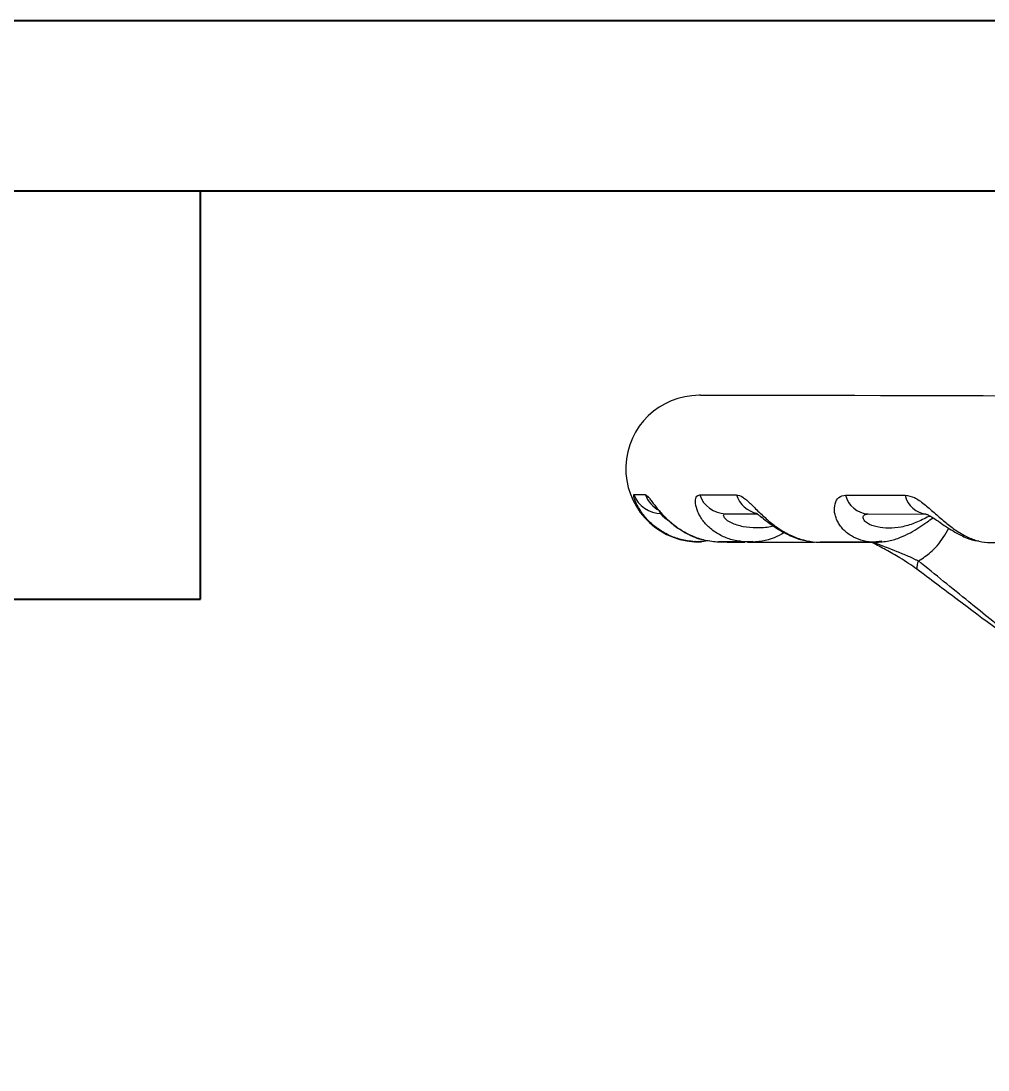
# Model space of a CAD drawing. Header units: millimetres. Extents: x 5659 to 7608, y 3628 to 5007.
# Drawn here: x 6029.3 to 6161.2, y 4863.5 to 5006.6 of the extents above; entities that cross this region are included whole.
import ezdxf

# ---------------------------------------------------------------- set-up
doc = ezdxf.new("R2010")
doc.units = ezdxf.units.MM
doc.layers.add('AM_BOR', color=7, linetype='Continuous', lineweight=50)
doc.layers.add('粗实线', color=7, linetype='Continuous', lineweight=40)

# ---------------------------------------------------------------- blocks, each defined once
blk = doc.blocks.new('rA3')
at = {"layer": '粗实线'}
for p, q in [((753.384, 421.26), (333.384, 421.26)), ((748.384, 416.26), (358.384, 416.26)), ((418.384, 404.26), (418.384, 416.26)), ((358.384, 404.26), (418.384, 404.26))]:
    blk.add_line(p, q, dxfattribs=at)

msp = doc.modelspace()

# ---------------------------------------------------------------- linework, layer by layer
at = {"color": 7, "linetype": 'Continuous', "lineweight": 25}
for p, q in [((6125.393, 4939.381), (6129.639, 4939.372)), ((6144.853, 4939.34), (6152.821, 4939.322)), ((6152.741, 4939.323), (6152.8, 4939.323)), ((6121.108, 4935.551), (6121.154, 4935.55)), ((6121.154, 4935.55), (6121.256, 4935.611)), ((6121.307, 4935.552), (6121.241, 4935.552)), ((6121.357, 4935.538), (6121.256, 4935.611)), ((6121.357, 4935.538), (6121.308, 4935.539)), ((6123.245, 4935.696), (6121.357, 4935.538)), ((6121.589, 4935.54), (6121.885, 4935.563)), ((6121.841, 4935.525), (6123.038, 4935.729)), ((6128.032, 4935.53), (6128.331, 4935.595)), ((6129.113, 4935.603), (6128.239, 4935.518)), ((6128.239, 4935.518), (6128.331, 4935.595)), ((6128.411, 4935.51), (6128.614, 4935.51)), ((6138.253, 4935.489), (6138.574, 4935.489)), ((6145.387, 4935.488), (6145.871, 4935.558)), ((6146.741, 4935.615), (6145.579, 4935.478)), ((6145.579, 4935.478), (6145.871, 4935.558)), ((6160.891, 4935.49), (6161.122, 4935.452))]:
    msp.add_line(p, q, dxfattribs=at)
at = {"color": 7, "linetype": 'Continuous', "lineweight": 25, "flags": 128}
for points in [[(6165.632, 4955.432), (6160.551, 4955.443), (6155.743, 4955.453), (6151.218, 4955.463), (6146.986, 4955.472), (6143.056, 4955.48), (6139.438, 4955.488), (6136.14, 4955.495), (6133.169, 4955.501), (6130.532, 4955.507), (6128.234, 4955.511), (6126.281, 4955.516), (6124.677, 4955.519), (6123.425, 4955.522), (6122.53, 4955.523), (6121.991, 4955.525), (6121.812, 4955.525)], [(6164.859, 4955.432), (6159.864, 4955.443), (6155.137, 4955.453), (6150.69, 4955.463), (6146.532, 4955.472), (6142.672, 4955.48), (6139.118, 4955.488), (6135.879, 4955.494), (6132.961, 4955.501), (6130.372, 4955.506), (6128.116, 4955.511), (6126.198, 4955.515), (6124.624, 4955.519), (6123.395, 4955.521), (6122.516, 4955.523), (6121.988, 4955.524), (6121.812, 4955.525)], [(6112.892, 4941.985), (6113.025, 4941.984), (6113.176, 4941.984), (6113.345, 4941.984), (6113.53, 4941.983), (6113.733, 4941.983), (6113.952, 4941.982), (6114.189, 4941.982), (6114.443, 4941.981)], [(6121.869, 4941.965), (6122.44, 4941.964), (6123.027, 4941.963), (6123.63, 4941.961), (6124.25, 4941.96), (6124.886, 4941.959), (6125.538, 4941.957), (6126.205, 4941.956), (6126.889, 4941.954)], [(6141.767, 4941.922), (6142.736, 4941.92), (6143.72, 4941.918), (6144.717, 4941.916), (6145.729, 4941.914), (6146.755, 4941.912), (6147.794, 4941.91), (6148.847, 4941.907), (6149.914, 4941.905)], [(6121.776, 4935.525), (6121.791, 4935.525), (6121.818, 4935.525), (6121.857, 4935.525), (6121.906, 4935.525), (6121.967, 4935.525), (6122.038, 4935.524), (6122.12, 4935.524)], [(6124.827, 4935.518), (6125.219, 4935.517), (6125.635, 4935.516), (6126.073, 4935.516), (6126.535, 4935.515), (6127.021, 4935.513), (6127.529, 4935.512), (6128.029, 4935.511)], [(6128.532, 4935.511), (6129.489, 4935.509), (6131.612, 4935.504), (6133.984, 4935.499), (6136.6, 4935.494), (6137.513, 4935.492)], [(6138.111, 4935.49), (6139.456, 4935.488), (6142.548, 4935.481), (6145.581, 4935.474)]]:
    msp.add_lwpolyline(points, dxfattribs=at)
at = {"color": 7, "linetype": 'Continuous', "lineweight": 25}
for centre, radius, start, end in [((6121.79, 4945.525), 10, 89.87751, 266.08698), ((6116.626, 4943.39), 3.99, 200.62584, 269.83577), ((6118.175, 4943.37), 3.982, 200.40704, 242.91419), ((6125.464, 4943.173), 3.793, 198.57422, 268.9394), ((6130.445, 4943.083), 3.731, 197.60616, 258.75408), ((6145.068, 4942.731), 3.399, 193.76926, 266.38233), ((6153.101, 4942.566), 3.255, 191.71062, 265.05504), ((6121.79, 4945.525), 10, 267.23859, 269.87751), ((6122.035, 5026.548), 91.024, 269.83269, 269.88273), ((6153.405, 4932.049), 1.913, 152.36136, 187.28594)]:
    msp.add_arc(centre, radius, start, end, dxfattribs=at)
for points, knots in [([(6121.154, 4935.55), (6120.533, 4935.629), (6119.323, 4935.783), (6117.596, 4936.434), (6116.316, 4937.189), (6115.421, 4937.903), (6114.829, 4938.465), (6114.308, 4939.052), (6113.705, 4939.863), (6113.164, 4940.834), (6112.836, 4941.781), (6112.873, 4941.917), (6112.892, 4941.985)], [0, 0, 0, 0, 0.1281513, 0.2496843, 0.3801441, 0.4411883, 0.4997197, 0.5635694, 0.6245897, 0.7496425, 0.8750065, 1, 1, 1, 1]), ([(6114.443, 4941.981), (6114.562, 4941.916), (6114.741, 4941.818), (6115.148, 4941.291), (6115.511, 4940.809), (6115.945, 4940.246), (6116.438, 4939.652), (6117.004, 4939.036), (6117.816, 4938.25), (6118.753, 4937.508), (6119.793, 4936.863), (6120.899, 4936.304), (6122.373, 4935.763), (6123.582, 4935.616), (6124.202, 4935.54)], [0, 0, 0, 0, 0.1244726, 0.1859089, 0.2498878, 0.3111053, 0.3751889, 0.4362181, 0.5000981, 0.6195311, 0.6833816, 0.7502528, 0.8718565, 1, 1, 1, 1]), ([(6128.032, 4935.53), (6127.441, 4935.604), (6126.29, 4935.748), (6124.691, 4936.39), (6123.546, 4937.143), (6122.784, 4937.857), (6122.302, 4938.42), (6121.906, 4939.01), (6121.495, 4939.825), (6121.24, 4940.804), (6121.334, 4941.76), (6121.691, 4941.897), (6121.869, 4941.965)], [0, 0, 0, 0, 0.1280635, 0.2496605, 0.3801541, 0.4411983, 0.4997165, 0.5635714, 0.6245804, 0.7496419, 0.8750131, 1, 1, 1, 1]), ([(6126.889, 4941.954), (6127.162, 4941.888), (6127.57, 4941.789), (6128.239, 4941.256), (6128.772, 4940.769), (6129.352, 4940.201), (6129.961, 4939.602), (6130.618, 4938.982), (6131.515, 4938.193), (6132.496, 4937.449), (6133.542, 4936.805), (6134.632, 4936.249), (6136.05, 4935.715), (6137.179, 4935.577), (6137.758, 4935.506)], [0, 0, 0, 0, 0.12447781, 0.18589566, 0.24987596, 0.31109782, 0.37520407, 0.4362225, 0.50010716, 0.61952435, 0.68338488, 0.75027631, 0.87194143, 1, 1, 1, 1]), ([(6145.388, 4935.488), (6144.868, 4935.557), (6143.854, 4935.692), (6142.495, 4936.327), (6141.565, 4937.077), (6140.989, 4937.792), (6140.651, 4938.356), (6140.408, 4938.947), (6140.219, 4939.767), (6140.269, 4940.752), (6140.785, 4941.716), (6141.44, 4941.854), (6141.767, 4941.922)], [0, 0, 0, 0, 0.12798414, 0.24964221, 0.38016298, 0.44120626, 0.49971221, 0.56357312, 0.62457328, 0.74964181, 0.87501882, 1, 1, 1, 1]), ([(6149.914, 4941.905), (6150.323, 4941.838), (6150.935, 4941.737), (6151.82, 4941.199), (6152.487, 4940.708), (6153.173, 4940.136), (6153.855, 4939.533), (6154.556, 4938.911), (6155.475, 4938.119), (6156.427, 4937.374), (6157.405, 4936.731), (6158.399, 4936.177), (6159.66, 4935.649), (6160.627, 4935.519), (6161.123, 4935.452)], [0, 0, 0, 0, 0.124482, 0.1858845, 0.2498661, 0.3110911, 0.3752157, 0.4362261, 0.5001158, 0.6195186, 0.6833865, 0.7502937, 0.8720137, 1, 1, 1, 1]), ([(6116.358, 4939.762), (6116.354, 4939.762), (6116.32, 4939.763), (6116.392, 4939.664), (6116.573, 4939.441), (6116.896, 4939.097), (6117.508, 4938.498), (6118.541, 4937.607), (6120.217, 4936.603), (6121.559, 4935.944), (6122.335, 4935.844), (6122.347, 4935.843)], [0, 0, 0, 0, 0.0081114, 0.0768965, 0.1482933, 0.2252732, 0.308902, 0.5022082, 0.7321601, 0.9958891, 1, 1, 1, 1]), ([(6117.618, 4938.456), (6117.556, 4938.486), (6117.244, 4938.639), (6116.856, 4938.974), (6116.572, 4939.329), (6116.6, 4939.376), (6116.614, 4939.4)], [0, 0, 0, 0, 0.0737246, 0.3731715, 0.686422, 1, 1, 1, 1]), ([(6131.919, 4937.701), (6131.793, 4937.665), (6131.039, 4937.449), (6129.637, 4937.408), (6127.801, 4937.544), (6126.372, 4937.979), (6125.509, 4938.51), (6125.132, 4938.953), (6125.099, 4939.311), (6125.295, 4939.358), (6125.393, 4939.381)], [0, 0, 0, 0, 0.0384572, 0.2309424, 0.4234302, 0.6153121, 0.715823, 0.807692, 0.9037958, 1, 1, 1, 1]), ([(6129.615, 4939.457), (6129.612, 4939.455), (6129.603, 4939.449), (6129.806, 4939.298), (6130.252, 4938.946), (6130.949, 4938.392), (6132.22, 4937.451), (6133.827, 4936.529), (6135.334, 4935.867), (6136.078, 4935.779), (6136.184, 4935.766)], [0, 0, 0, 0, 0.0566036, 0.1417938, 0.2232337, 0.3716522, 0.4790812, 0.7518494, 0.9644763, 1, 1, 1, 1]), ([(6153.314, 4939.059), (6153.179, 4939.004), (6152.801, 4938.849), (6152.052, 4938.451), (6150.854, 4937.927), (6149.363, 4937.5), (6147.664, 4937.349), (6146.064, 4937.51), (6144.883, 4937.938), (6144.269, 4938.47), (6144.116, 4938.912), (6144.325, 4939.27), (6144.677, 4939.316), (6144.853, 4939.34)], [0, 0, 0, 0, 0.03766201, 0.10619711, 0.17487785, 0.31226406, 0.44993761, 0.58761295, 0.72485502, 0.79674458, 0.86245319, 0.93119068, 1, 1, 1, 1]), ([(6145.815, 4935.473), (6146.438, 4935.511), (6147.61, 4935.582), (6149.223, 4936.099), (6150.589, 4936.74), (6151.779, 4937.459), (6152.839, 4938.206), (6153.428, 4938.627), (6153.704, 4938.824)], [0, 0, 0, 0, 0.2160598, 0.4068002, 0.5722695, 0.7235056, 0.870023, 1, 1, 1, 1]), ([(6152.387, 4939.362), (6152.435, 4939.375), (6152.527, 4939.399), (6152.834, 4939.309), (6153.238, 4939.111), (6153.842, 4938.746), (6154.591, 4938.232), (6155.835, 4937.373), (6157.345, 4936.482), (6158.884, 4935.792), (6159.708, 4935.697), (6159.944, 4935.669)], [0, 0, 0, 0, 0.0795455, 0.1530718, 0.2224941, 0.2889953, 0.4105927, 0.4994512, 0.7335913, 0.9237047, 1, 1, 1, 1]), ([(6151.71, 4932.936), (6152.013, 4933.122), (6152.581, 4933.47), (6153.433, 4934.167), (6154.637, 4935.315), (6155.377, 4936.551), (6155.883, 4937.394)], [0, 0, 0, 0, 0.18369133, 0.34422859, 0.55221589, 1, 1, 1, 1]), ([(6128.599, 4935.51), (6129.802, 4935.599), (6131.512, 4935.726), (6132.968, 4936.584), (6133.4, 4936.839)], [0, 0, 0, 0, 0.7035476, 1, 1, 1, 1]), ([(6124.202, 4935.54), (6124.747, 4935.538), (6125.838, 4935.535), (6127.3, 4935.532), (6128.032, 4935.53)], [0, 0, 0, 0, 0.4994057, 1, 1, 1, 1]), ([(6128.239, 4935.518), (6127.51, 4935.52), (6126.049, 4935.524), (6124.958, 4935.527), (6124.412, 4935.528)], [0, 0, 0, 0, 0.4994071, 1, 1, 1, 1]), ([(6137.758, 4935.506), (6138.944, 4935.503), (6141.321, 4935.497), (6144.031, 4935.491), (6145.388, 4935.488)], [0, 0, 0, 0, 0.4994067, 1, 1, 1, 1]), ([(6145.579, 4935.478), (6144.227, 4935.481), (6141.644, 4935.487), (6139.378, 4935.492), (6138.298, 4935.495)], [0, 0, 0, 0, 0.523527, 1, 1, 1, 1]), ([(6151.507, 4931.806), (6150.756, 4932.33), (6149.471, 4933.226), (6147.335, 4934.435), (6146.056, 4935.093), (6145.438, 4935.411)], [0, 0, 0, 0, 0.4211571, 0.7205143, 1, 1, 1, 1]), ([(6145.591, 4935.477), (6146.661, 4935.064), (6148.28, 4934.439), (6150.062, 4933.713), (6150.91, 4933.33), (6151.316, 4933.135), (6151.528, 4933.029), (6151.637, 4932.975), (6151.691, 4932.947), (6151.705, 4932.939), (6151.709, 4932.937), (6151.71, 4932.936), (6151.71, 4932.936), (6151.71, 4932.936)], [0, 0, 0, 0, 0.4919756, 0.7448976, 0.8717536, 0.9356326, 0.967738, 0.991593, 0.9977244, 0.9993421, 0.9997898, 0.9999241, 1, 1, 1, 1]), ([(6161.123, 4935.452), (6162.869, 4935.448), (6166.368, 4935.44), (6170.14, 4935.432), (6172.028, 4935.428)], [0, 0, 0, 0, 0.4994076, 1, 1, 1, 1]), ([(6170.73, 4917.54), (6166.688, 4920.81), (6160.347, 4925.939), (6154.008, 4931.074), (6151.71, 4932.936)], [0, 0, 0, 0, 0.6374709, 1, 1, 1, 1]), ([(6170.73, 4917.54), (6169.806, 4918.216), (6165.183, 4921.598), (6158.733, 4926.357), (6153.33, 4930.432), (6151.507, 4931.806)], [0, 0, 0, 0, 0.14213623, 0.71070448, 1, 1, 1, 1])]:
    msp.add_open_spline(points, degree=3, knots=knots, dxfattribs=at)
for points in [[(6143.083, 4778.744), (6143.607, 4782.396), (6144.655, 4789.699), (6147.775, 4800.342), (6151.982, 4810.585), (6157.338, 4820.286), (6163.743, 4829.325), (6171.124, 4837.587), (6179.386, 4844.968), (6188.425, 4851.373), (6198.126, 4856.728), (6208.369, 4860.936), (6219.012, 4864.056), (6226.315, 4865.104), (6229.967, 4865.628)], [(6143.285, 4785.287), (6143.972, 4788.581), (6145.344, 4795.17), (6148.665, 4804.722), (6152.869, 4813.905), (6158.005, 4822.608), (6163.994, 4830.745), (6170.782, 4838.229), (6178.295, 4844.985), (6186.457, 4850.939), (6195.182, 4856.038), (6204.383, 4860.202), (6213.95, 4863.482), (6220.544, 4864.827), (6223.841, 4865.499)]]:
    msp.add_open_spline(points, degree=3, dxfattribs=at)

# ---------------------------------------------------------------- block references
at = {"layer": 'AM_BOR', "xscale": 4.640625, "yscale": 4.640625, "zscale": 4.640625}
msp.add_blockref('rA3', (4112.204, 3051.684), dxfattribs=at)

doc.saveas('drawing.dxf')
